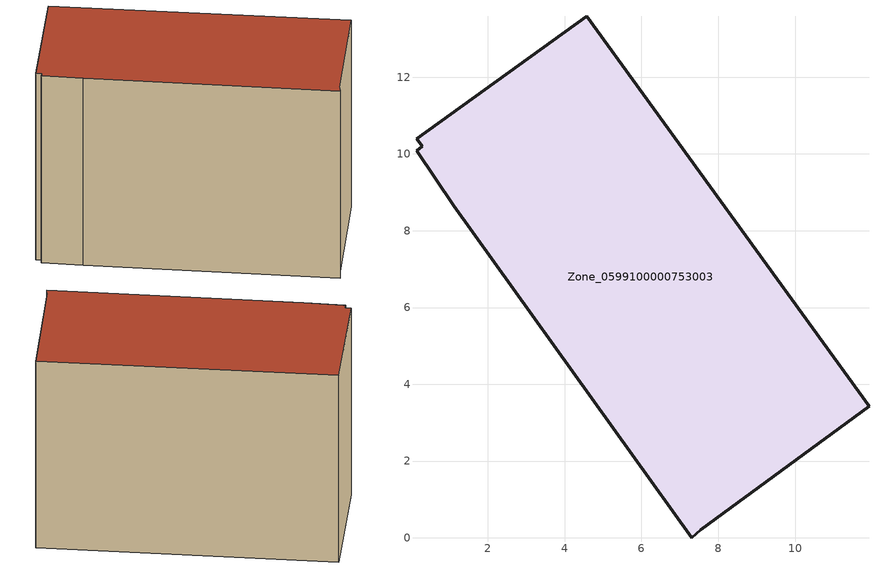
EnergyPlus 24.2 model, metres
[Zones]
Zone_0599100000753003
 floor ground (C_G): 0.14,10.09 0.29,10.2 0.14,10.4 4.57,13.59 11.93,3.43 7.54,0.21 7.31,0 1.11,8.66 z0
 wall outside (C_F): 11.93,3.43 4.57,13.59 0.14,10.4 0.29,10.2 0.14,10.09 1.11,8.66 7.31,0 7.54,0.21 11.93,3.43 z0:8.96
 roof outside (C_R): 7.31,0 7.54,0.21 11.93,3.43 4.57,13.59 0.14,10.4 0.29,10.2 0.14,10.09 1.11,8.66 z8.96
[BUILDING]
Pand.0599100000753003: North Axis=0; Terrain=City; Loads Convergence Tolerance Value=0.04; Temperature Convergence Tolerance Value=0.4; Solar Distribution=FullExterior; Maximum Number of Warmup Days=25; Minimum Number of Warmup Days=1
[Site:Location]
Rotterdam.The.Hague.AP_ZH_NLD Design_Conditions: Latitude=51.96; Longitude=4.45; Time Zone=1; Elevation=-4.5
[SITE:GROUNDTEMPERATURE:BUILDINGSURFACE]
18, 18, 18, 18, 18, 18, 18, 18, 18, 18, 18, 18
[MATERIAL] Thermal Absorptance=0.9; Solar Absorptance=0.7; Visible Absorptance=0.7
Name | Roughness | Thickness | Conductivity | Density | Specific Heat
G.TI.2006-2014 | MediumSmooth | 0.15 | 0.06 | 540 | 1210
F.TI.2006-2014 | Rough | 0.3 | 0.12 | 1920 | 840
R.TI.2006-2014 | MediumRough | 0.2 | 0.08 | 1500 | 1000
[CONSTRUCTION]
C_G: G.TI.2006-2014
C_F: F.TI.2006-2014
C_R: R.TI.2006-2014
[ZONE]
Zone_0599100000753003: Type=1; Multiplier=1; Ceiling Height=Autocalculate; Volume=Autocalculate; Floor Area=autocalculate; Part of Total Floor Area=Yes
[ZONEINFILTRATION:DESIGNFLOWRATE]
Infil_Zone_0599100000753003: Zone or ZoneList or Space or SpaceList=Zone_0599100000753003; Schedule=AlwaysOn; Design Flow Rate Calculation Method=Flow/Area; Flow Rate per Floor Area=0.0015; Constant Term Coefficient=1; Temperature Term Coefficient=0; Velocity Term Coefficient=0; Velocity Squared Term Coefficient=0
[HVACTEMPLATE:ZONE:IDEALLOADSAIRSYSTEM]
Zone_0599100000753003: Maximum Heating Supply Air Temperature=50; Minimum Cooling Supply Air Temperature=13; Maximum Heating Supply Air Humidity Ratio=0.0156; Minimum Cooling Supply Air Humidity Ratio=0.0077; Heating Limit=NoLimit; Cooling Limit=NoLimit; Dehumidification Control Type=ConstantSensibleHeatRatio; Cooling Sensible Heat Ratio=0.7; Dehumidification Setpoint=60; Humidification Control Type=None; Humidification Setpoint=30; Outdoor Air Method=None; Outdoor Air Flow Rate per Person=0.00944; Outdoor Air Flow Rate per Zone Floor Area=0; Outdoor Air Flow Rate per Zone=0; Demand Controlled Ventilation Type=None; Outdoor Air Economizer Type=NoEconomizer; Heat Recovery Type=None; Sensible Heat Recovery Effectiveness=0.7; Latent Heat Recovery Effectiveness=0.65
[ZONECONTROL:THERMOSTAT]
ThermostatControl_Zone_0599100000753003: Zone or ZoneList=Zone_0599100000753003; Control Type Schedule=DualSetpointControlType; Control 1=Thermostat_Zone_0599100000753003; Temperature Difference Between Cutout And Setpoint=0
[THERMOSTATSETPOINT:DUALSETPOINT]
Thermostat_Zone_0599100000753003: Heating Setpoint Temperature Schedule=HeatingSetpoint_Zone_0599100000753003; Cooling Setpoint Temperature Schedule=CoolingSetpoint_Zone_0599100000753003
[SCHEDULE:COMPACT]
HeatingSetpoint_Zone_0599100000753003: Through: 12/31, For: AllDays, Until: 24:00, 21
CoolingSetpoint_Zone_0599100000753003: Through: 12/31, For: AllDays, Until: 24:00, 24
DualSetpointControlType: Through: 12/31, For: AllDays, Until: 24:00, 4
AlwaysOn: Through: 12/31, For: AllDays, Until: 24:00, 1
